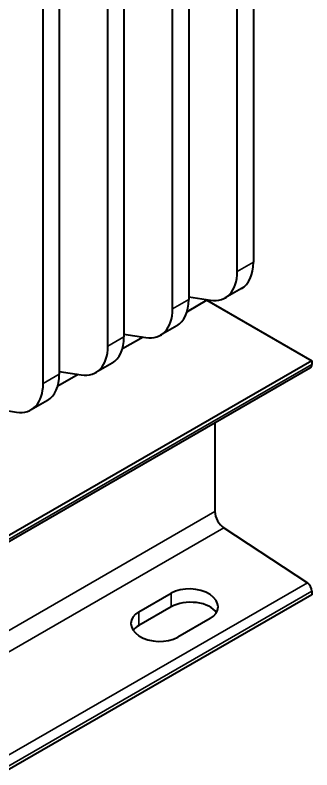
# Model space of a CAD drawing. Header units: millimetres. Extents: x 0 to 5887, y 0 to 4158.
# Drawn here: x 5508.3 to 5573.2, y 3120.5 to 3285.4 of the extents above; entities that cross this region are included whole.
import ezdxf

# ---------------------------------------------------------------- set-up
doc = ezdxf.new("R2010")
doc.units = ezdxf.units.MM
doc.header["$LTSCALE"] = 7
doc.layers.add('가시적인 것(ISO)', color=3, linetype='Continuous', lineweight=40)
doc.layers.add('가시적인 좁은 것(ISO)', color=3, linetype='Continuous', lineweight=35)

msp = doc.modelspace()

# ---------------------------------------------------------------- linework, layer by layer
at = {"layer": '가시적인 것(ISO)'}
for p, q in [((5560.3741, 3627.3787), (5560.3741, 3231.4267)), ((5556.8385, 3229.3907), (5556.8385, 3625.3427)), ((5546.2319, 3619.2348), (5546.2319, 3223.2828)), ((5542.6964, 3221.2468), (5542.6964, 3617.1988)), ((5532.0898, 3611.0909), (5532.0898, 3215.1388)), ((5528.5543, 3213.1029), (5528.5543, 3609.0549)), ((5517.9477, 3602.9469), (5517.9477, 3206.9949)), ((5514.4121, 3204.9589), (5514.4121, 3600.911)), ((5557.7731, 3225.6843), (5554.2376, 3223.6483)), ((5546.2319, 3223.8795), (5551.0228, 3223.1367)), ((5550.1917, 3223.1217), (5545.8829, 3220.6404)), ((5550.1917, 3223.1217), (5573.1727, 3209.8878)), ((5543.631, 3217.5404), (5540.0955, 3215.5044)), ((5532.0898, 3215.7356), (5536.8806, 3214.9928)), ((5536.2465, 3215.0911), (5531.7408, 3212.4965)), ((5573.1727, 3209.8878), (5423.6196, 3123.7659)), ((5529.4889, 3209.3965), (5525.9533, 3207.3605)), ((5573.1727, 3209.8878), (5573.1727, 3209.0703)), ((5572.8606, 3208.3812), (5424.6011, 3123.0042)), ((5517.9477, 3207.5917), (5522.7385, 3206.8489)), ((5522.1044, 3206.9472), (5517.5987, 3204.3526)), ((5515.3467, 3201.2526), (5511.8112, 3199.2166)), ((5503.8055, 3199.4478), (5508.5964, 3198.705)), ((5551.9595, 3196.345), (5551.9595, 3176.9703)), ((5553.9329, 3173.3872), (5572.186, 3161.4002)), ((5573.1727, 3159.6087), (5573.1727, 3158.7911)), ((5573.1727, 3158.7911), (5131.231, 2904.2938)), ((5535.3425, 3155.0911), (5542.4136, 3159.1631)), ((5542.4136, 3156.1443), (5535.3425, 3152.0724)), ((5550.8988, 3153.5907), (5543.8278, 3149.5187))]:
    msp.add_line(p, q, dxfattribs=at)
for centre, major_axis, ratio, start_param, end_param in [((5551.5352, 3236.5166), (6.2379, -10.8323), 0.57809312, 0, 0.78733187), ((5547.9997, 3234.4806), (6.2379, -10.8323), 0.57809312, 5.8487867, 7.07051718), ((5537.3931, 3228.3727), (6.2379, -10.8323), 0.57809312, 0, 0.78733187), ((5533.8576, 3226.3367), (6.2379, -10.8323), 0.57809312, 5.8487867, 7.07051718), ((5523.251, 3220.2288), (6.2379, -10.8323), 0.57809312, 0, 0.78733187), ((5519.7154, 3218.1928), (6.2379, -10.8323), 0.57809312, 5.8487867, 7.07051718), ((5572.112, 3209.6811), (0.7485, -1.2999), 0.57809312, 0, 0.78733187), ((5509.1088, 3212.0849), (6.2379, -10.8323), 0.57809312, 0, 0.78733187), ((5505.5733, 3210.0489), (6.2379, -10.8323), 0.57809312, 5.8487867, 7.07051718), ((5554.0808, 3175.7487), (1.4971, -2.5998), 0.57809312, 3.92892453, 5.42990768), ((5572.112, 3160.2195), (0.7485, -1.2999), 0.57809312, 0.78733187, 2.28831503), ((5546.6562, 3156.3769), (5.9952, -0.3901), 0.61466894, 5.5377658, 8.67935845), ((5546.6562, 3153.7012), (6, 0), 0.5758617, 0.3492717, 2.35619449), ((5539.5851, 3152.3049), (-5.9952, 0.3901), 0.61466894, 5.5377658, 8.67935845), ((5539.5851, 3149.6292), (-6, 0), 0.5758617, 5.49778714, 5.86612212)]:
    msp.add_ellipse(centre, major_axis=major_axis, ratio=ratio, start_param=start_param, end_param=end_param, dxfattribs=at)
at = {"layer": '가시적인 좁은 것(ISO)'}
for p, q in [((5556.8385, 3229.3907), (5560.3741, 3231.4267)), ((5542.6964, 3221.2468), (5546.2319, 3223.2828)), ((5528.5543, 3213.1029), (5532.0898, 3215.1388)), ((5573.1727, 3209.0703), (5424.1589, 3123.2589)), ((5514.4121, 3204.9589), (5517.9477, 3206.9949)), ((5551.9595, 3176.9703), (5110.0178, 2922.473)), ((5553.9329, 3173.3872), (5111.9911, 2918.8899)), ((5572.186, 3161.4002), (5130.2443, 2906.9029)), ((5573.1727, 3159.6087), (5131.231, 2905.1113)), ((5542.4136, 3156.1443), (5542.4136, 3159.1631)), ((5535.3425, 3152.0724), (5535.3425, 3155.0911))]:
    msp.add_line(p, q, dxfattribs=at)

doc.saveas('drawing.dxf')
